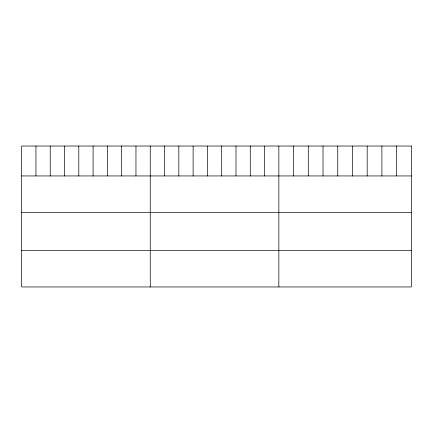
<?xml version="1.0" encoding="UTF-8"?>
<svg xmlns="http://www.w3.org/2000/svg" width="433" height="433" viewBox="0 0 433 433"><rect width="100%" height="100%" fill="white"/><g stroke="black" fill="none" stroke-linecap="round" stroke-linejoin="round"><path stroke-width="0.65" d="M21.65 175.944L411.35 175.944M21.65 212.581L411.35 212.581M21.65 250.323L411.35 250.323M396.628 146.04L396.628 175.944M381.906 146.04L381.906 175.944M367.184 146.04L367.184 175.944M352.462 146.04L352.462 175.944M337.74 146.04L337.74 175.944M323.018 146.04L323.018 175.944M308.296 146.04L308.296 175.944M293.574 146.04L293.574 175.944M278.852 146.04L278.852 286.96M264.563 146.04L264.563 175.944M250.274 146.04L250.274 175.944M235.985 146.04L235.985 175.944M221.696 146.04L221.696 175.944M207.407 146.04L207.407 175.944M193.118 146.04L193.118 175.944M178.829 146.04L178.829 175.944M164.54 146.04L164.54 175.944M150.251 146.04L150.251 286.96M135.962 146.04L135.962 175.944M121.673 146.04L121.673 175.944M107.384 146.04L107.384 175.944M93.095 146.04L93.095 175.944M78.806 146.04L78.806 175.944M64.517 146.04L64.517 175.944M50.228 146.04L50.228 175.944M35.939 146.04L35.939 175.944M411.35 146.04L21.65 146.04L21.65 286.96L411.35 286.96L411.35 146.04"/></g></svg>
